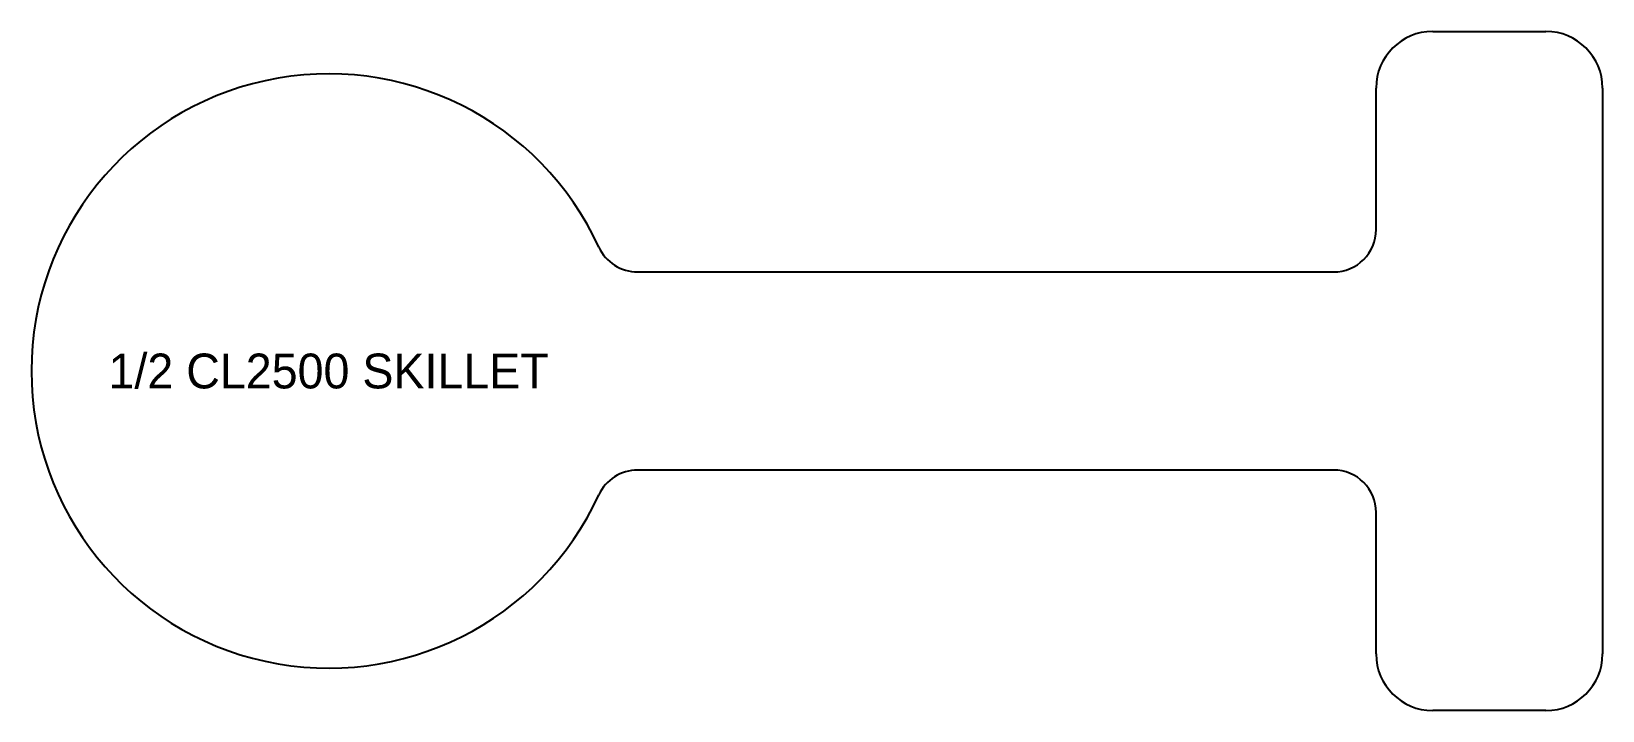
# Model space of a CAD drawing. Header units: inches. Extents: x -1.31 to 5.62, y -1.5 to 1.5.
import ezdxf
from ezdxf.enums import TextEntityAlignment as Align

# ---------------------------------------------------------------- set-up
doc = ezdxf.new("R2010")
doc.units = ezdxf.units.IN
doc.header["$MEASUREMENT"] = 0
doc.layers.add('CUT', color=7, linetype='CONTINUOUS')
doc.layers.add('ETCH', color=1, linetype='CONTINUOUS')

msp = doc.modelspace()

# ---------------------------------------------------------------- linework, layer by layer
at = {"layer": 'CUT'}
for p, q in [((4.875, 1.5), (5.375, 1.5)), ((4.625, 0.625), (4.625, 1.25)), ((5.625, 1.25), (5.625, -1.25)), ((1.363589, 0.4375), (4.4375, 0.4375)), ((4.4375, -0.4375), (1.363589, -0.4375)), ((4.625, -1.25), (4.625, -0.625)), ((5.375, -1.5), (4.875, -1.5))]:
    msp.add_line(p, q, dxfattribs=at)
for centre, radius, start, end in [((4.875, 1.25), 0.25, 90, 180), ((5.375, 1.25), 0.25, 0, 90), ((0, 0), 1.3125, 24.624318, 335.375682), ((4.4375, 0.625), 0.1875, 270, 0), ((1.363589, 0.625), 0.1875, 204.624318, 270), ((1.363589, -0.625), 0.1875, 90, 155.375682), ((4.4375, -0.625), 0.1875, 0, 90), ((4.875, -1.25), 0.25, 180, 270), ((5.375, -1.25), 0.25, 270, 0)]:
    msp.add_arc(centre, radius, start, end, dxfattribs=at)

# ---------------------------------------------------------------- texts
at = {"layer": 'ETCH'}
msp.add_text('1/2 CL2500 SKILLET', height=0.153844, dxfattribs=at).set_placement((0, 0), align=Align.MIDDLE_CENTER)

doc.saveas('drawing.dxf')
